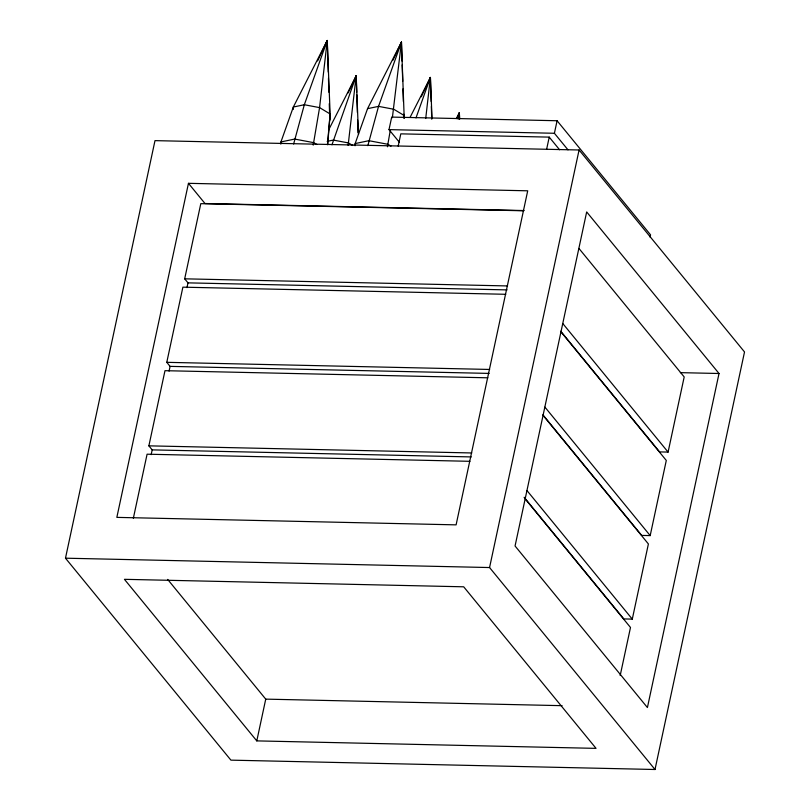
<?xml version="1.0" encoding="UTF-8"?>
<svg xmlns="http://www.w3.org/2000/svg" width="810" height="810" viewBox="0 0 810 810"><rect width="100%" height="100%" fill="white"/><g stroke="black" fill="none" stroke-linecap="round" stroke-linejoin="round"><path stroke-width="1.21" d="M280.827 144.129L280.938 141.942L293.331 107.031L327.24 40.5L330.126 113.977L327.696 144.737M293.21 109.492L293.331 107.031L304.327 104.733L319.575 107.619L330.126 113.977L327.463 144.514M355.043 145.76L355.155 143.573L367.548 108.672L401.446 42.14L404.21 118.068M404.119 118.057L404.342 115.617L393.781 109.249L378.543 106.373L367.548 108.672M326.855 44.226L327.24 40.5L317.611 60.932M355.934 78.327L356.187 75.846L328.495 130.177M401.193 44.621L401.446 42.14L392.891 60.304M430.019 81.203L430.404 77.476L410.062 117.399M458.845 117.784L459.351 112.823L456.526 118.361M425.716 118.493L430.404 77.476L421.311 96.785M458.642 119.029L459.351 112.823L456.678 118.493M348.118 145.375L356.187 75.846L348.168 92.877M390.167 131.007L387.423 146.772M392.374 117.713L401.446 42.14L378.543 106.373L367.841 145.648M65.478 558.191L154.994 140.636L579.079 149.992L744.522 351.945L655.006 769.5L230.921 760.144L65.478 558.191L489.564 567.547L655.006 769.5M188.457 183.323L116.843 517.377L456.101 524.86L527.715 190.806L188.457 183.323L205.001 203.523L524.08 210.559M133.346 518.268L147.086 454.197L469.952 461.315M471.268 456.921L152.189 449.884L148.878 445.844L164.987 370.686L487.853 377.804M489.169 373.41L170.09 366.373L166.779 362.333L182.888 287.165L505.754 294.293M507.07 289.899L187.991 282.862L184.68 278.822L200.799 203.654L523.665 210.782M151.156 454.653L152.189 449.884M169.067 371.142L170.09 366.373M186.968 287.631L187.991 282.862M293.625 144.008L304.327 104.733L327.24 40.5L328.252 72.09M313.207 145.132L319.575 107.619L327.24 40.5L325.802 45.289M256.79 740.887L124.436 579.322L463.695 586.804L596.049 748.369L256.79 740.887L265.741 699.131L167.67 579.423M399.35 142.236L389.013 129.62L391.696 117.096L557.088 120.741L650.562 234.849L650.076 237.127M398.176 146.134L400.808 133.852L549.231 137.123L559.588 149.769M546.598 149.404L549.231 137.123M567.992 149.85L554.404 133.275L557.088 120.741M489.564 567.547L579.079 149.992M620.187 675.52L630.494 627.466L524.445 498.018M524.141 497.269L623.801 618.931L632.286 619.113L648.395 543.956L543.146 415.479M542.842 414.73L641.702 535.41L650.187 535.602L666.296 460.444L561.057 331.968M560.743 331.219L659.603 451.899L668.088 452.091L684.197 376.933L578.958 248.457M719.027 373.501L647.413 707.545L515.059 545.991L586.673 211.936L719.027 373.501L680.36 372.651M331.958 144.818L356.187 75.846L358.486 134.379M355.468 78.236L356.187 75.846L356.714 92.269M400.727 44.53L401.446 42.14L402.064 61.094M429.33 81.071L430.404 77.476L432.013 118.574M458.632 115.212L459.351 112.823L459.594 119.05L459.351 112.823L457.235 118.766M415.986 117.926L430.404 77.476L431.173 101.483M280.938 141.942L294.688 139.067L313.743 142.661L316.781 144.494M327.169 141.355L333.285 140.079L348.523 142.955L352.745 145.506M355.155 143.573L368.904 140.697L387.95 144.302L390.997 146.134M389.013 129.62L554.404 133.275M184.68 278.822L507.546 285.94M166.779 362.333L489.645 369.451M148.878 445.844L471.744 452.962M265.741 699.131L562.12 705.672M562.839 323.615L668.088 452.091M544.938 407.136L650.187 535.602M527.037 490.647L632.286 619.113M431.345 106.545L431.75 119.181M402.185 64.881L402.712 81.314M402.955 88.887L403.37 101.523M403.775 114.169L403.896 117.956M356.805 94.8L357.372 112.489M357.615 120.072L358.02 132.708M328.455 78.408L328.911 92.31M329.275 103.68L329.559 112.529M329.64 115.05L329.812 120.113"/></g></svg>
